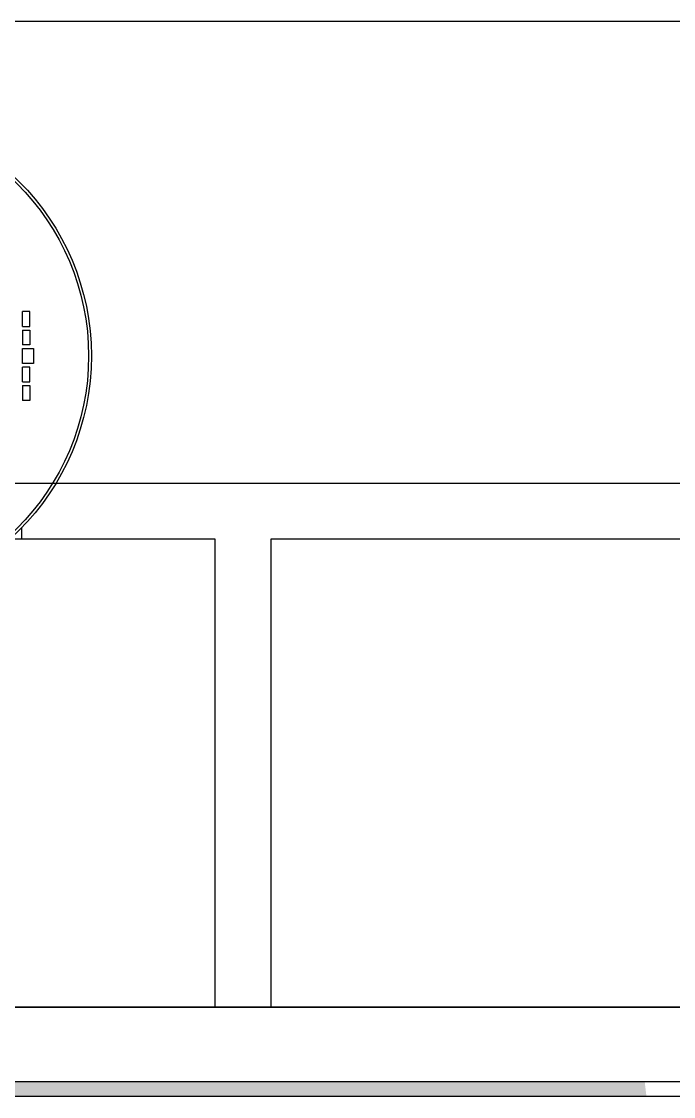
# Model space of a CAD drawing. Extents: x -599358 to 2865263, y -1062760 to 486533.
# Drawn here: x 1861522 to 1861904, y -664039 to -663410 of the extents above; entities that cross this region are included whole.
import ezdxf

# ---------------------------------------------------------------- set-up
doc = ezdxf.new("R2010")
doc.units = 0
doc.linetypes.add('DASH', pattern=[0.35, 0.25, -0.1])
doc.layers.add('A-LIN-V', color=9, linetype='Continuous')
doc.layers.add('JVOG4900B6S8', color=7, linetype='Continuous')

# ---------------------------------------------------------------- blocks, each defined once
blk = doc.blocks.new('23423wer')
at = {"layer": 'A-LIN-V'}
h = blk.add_hatch(color=1, dxfattribs=at)
h.dxf.hatch_style = 1
edge = h.paths.add_edge_path()
edge.add_spline(control_points=[(-1672257.2, 541877.1), (-1672257.17, 541879.23), (-1672257.14, 541881.36), (-1672257.1, 541883.5)], knot_values=[-38.32518, -38.32518, -38.32518, -38.32518, -31.932828, -31.932828, -31.932828, -31.932828], degree=3, periodic=0)
edge.add_line((-1672257.1, 541883.5), (-1672254.39, 541883.5))
edge.add_line((-1672254.39, 541883.5), (-1671666.48, 541883.5))
edge.add_line((-1671666.48, 541883.5), (-1671665.73, 541877.1))
edge.add_line((-1671665.73, 541877.1), (-1672257.2, 541877.1))
at = {"color": 1, "linetype": 'DASH'}
blk.add_line((-1667421.02, 542339.9), (-1674651.93, 542339.9), dxfattribs=at)
at = {"layer": 'A-LIN-V', "color": 1}
for p, q in [((-1674651.93, 542141.1), (-1670089.58, 542141.1)), ((-1671851.37, 542117.1), (-1674651.93, 542117.1)), ((-1671851.37, 541915.5), (-1671851.37, 542117.1)), ((-1671827.37, 542117.1), (-1671827.37, 541915.5)), ((-1670651.37, 542117.1), (-1671827.37, 542117.1)), ((-1667588.3, 541915.5), (-1674651.93, 541915.5)), ((-1672256.29, 541915.5), (-1667588.3, 541915.5)), ((-1672256.29, 541883.5), (-1667428.3, 541883.5)), ((-1668701.94, 541877.1), (-1674651.93, 541877.1))]:
    blk.add_line(p, q, dxfattribs=at)
at = {"layer": 'JVOG4900B6S8', "color": 1, "linetype": 'Continuous'}
for p, q in [((-1671934.3, 542208.64), (-1671934.3, 542215)), ((-1671931.1, 542215), (-1671934.3, 542215)), ((-1671931.1, 542208.64), (-1671931.1, 542215)), ((-1671934.3, 542208.64), (-1671931.1, 542208.64)), ((-1671934.3, 542207.04), (-1671934.3, 542200.68)), ((-1671934.3, 542207.04), (-1671931.1, 542207.04)), ((-1671931.1, 542207.04), (-1671931.1, 542200.68)), ((-1671931.1, 542200.68), (-1671934.3, 542200.68)), ((-1671934.3, 542192.72), (-1671934.3, 542199.08)), ((-1671934.3, 542199.08), (-1671929.5, 542199.08)), ((-1671929.5, 542199.08), (-1671929.5, 542192.72)), ((-1671929.5, 542192.72), (-1671934.3, 542192.72)), ((-1671934.3, 542184.76), (-1671934.3, 542191.12)), ((-1671931.1, 542191.12), (-1671934.3, 542191.12)), ((-1671931.1, 542184.76), (-1671931.1, 542191.12)), ((-1671934.3, 542184.76), (-1671931.1, 542184.76)), ((-1671934.3, 542183.16), (-1671934.3, 542176.8)), ((-1671934.3, 542183.16), (-1671931.1, 542183.16)), ((-1671931.1, 542183.16), (-1671931.1, 542176.8)), ((-1671931.1, 542176.8), (-1671934.3, 542176.8)), ((-1671934.72, 542121.89), (-1671934.72, 542116.88))]:
    blk.add_line(p, q, dxfattribs=at)
for radius in [106.08, 104.88]:
    blk.add_circle((-1672010.72, 542195.9), radius, dxfattribs=at)

msp = doc.modelspace()

# ---------------------------------------------------------------- block references
at = {"xscale": 1.35874988235309, "yscale": 1.35874988235309, "zscale": 1.35874988235309}
msp.add_blockref('23423wer', (4133263.37, -1400314.16), dxfattribs=at)

doc.saveas('drawing.dxf')
